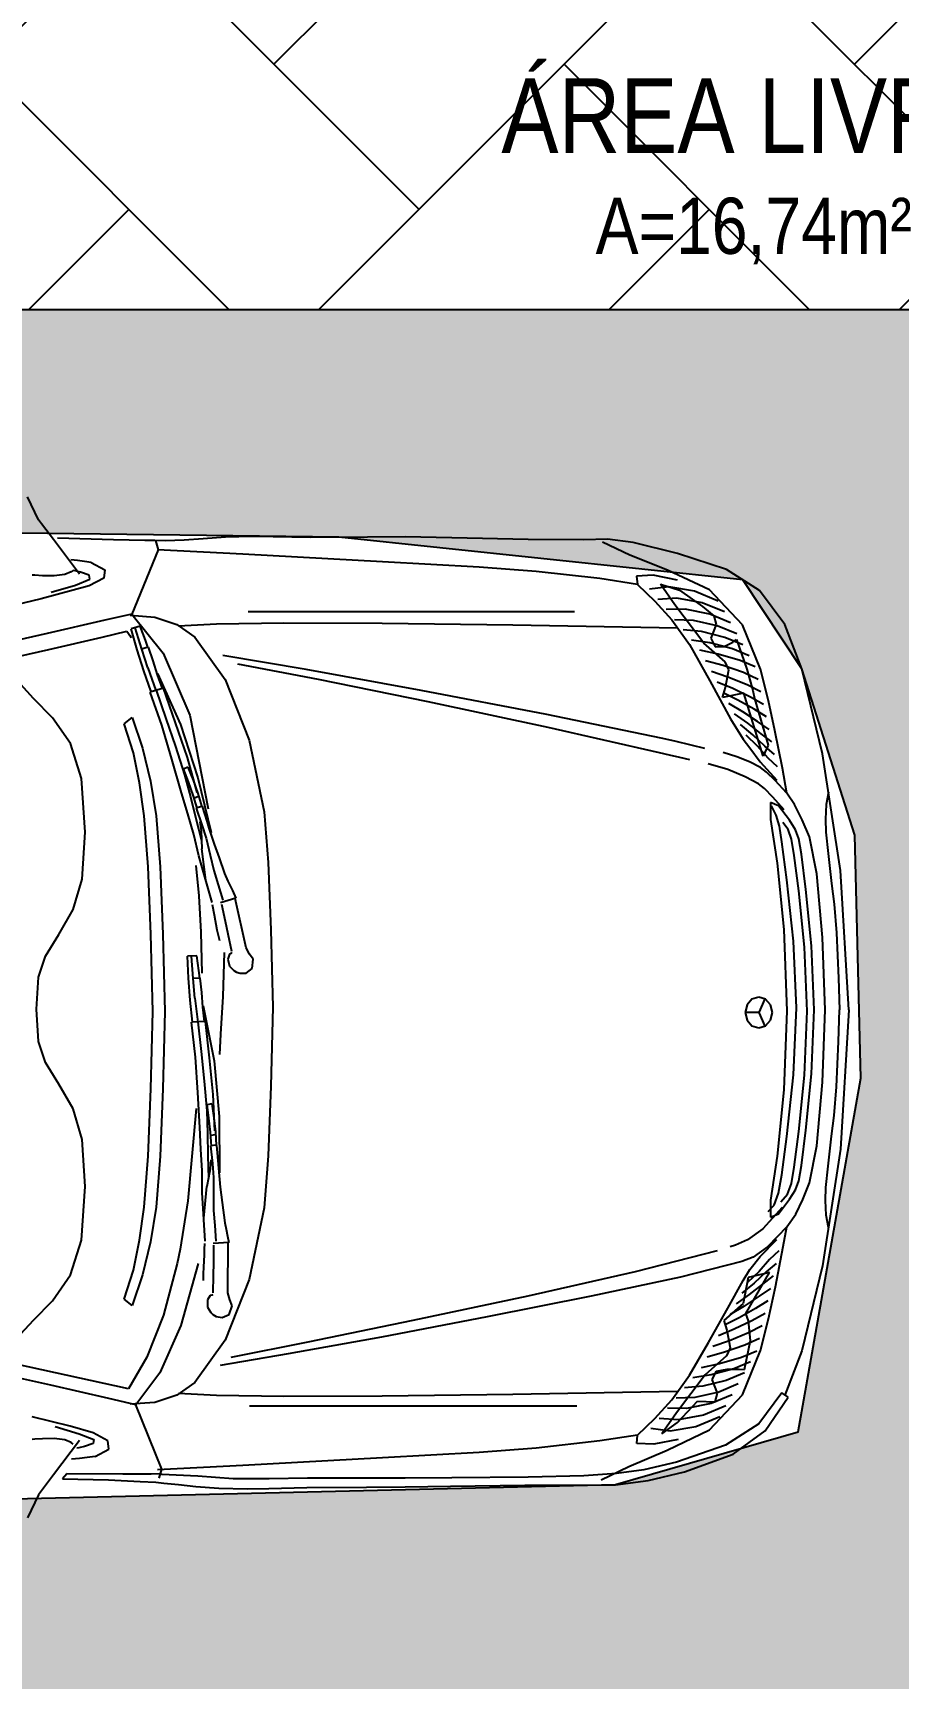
# Model space of a CAD drawing. Header units: millimetres. Extents: x -6300 to 1991, y -4770 to 4545.
# Drawn here: x -2290.1 to -2121.5, y 1721.3 to 2041.8 of the extents above; entities that cross this region are included whole.
import ezdxf
from ezdxf.enums import TextEntityAlignment as Align

# ---------------------------------------------------------------- set-up
doc = ezdxf.new("R2010")
doc.units = ezdxf.units.MM
doc.header["$LTSCALE"] = 20
doc.header["$MEASUREMENT"] = 0
doc.layers.get('0').update_dxf_attribs({"linetype": 'CONTINUOUS'})
for name, color, linetype in [('COTA', 7, 'CONTINUOUS'), ('E-txt-g', 3, 'CONTINUOUS'), ('LAYER7', 4, 'CONTINUOUS')]:
    doc.layers.add(name, color=color, linetype=linetype)
doc.layers.add('E-Txt-W', color=7, linetype='CONTINUOUS', lineweight=20)
doc.styles.add('F2', font='ARIALN.TTF')
doc.styles.add('REG60', font='romans.shx', dxfattribs={"width": 0.8, "height": 0.15})
doc.styles.add('REG80', font='romans.shx', dxfattribs={"width": 0.8, "height": 0.2})

# ---------------------------------------------------------------- blocks, each defined once
blk = doc.blocks.new('TXT-AMB75')
at = {"layer": 'E-txt-g', "style": 'REG80', "width": 0.8, "flags": 8}
blk.add_attdef('TXT', text='', height=0.2, dxfattribs=at).set_placement((0.0055, 0.2964), align=Align.CENTER)
at = {"layer": 'E-Txt-W', "style": 'REG60', "width": 0.8, "flags": 8}
blk.add_attdef('TXT', text='', height=0.15, dxfattribs=at).set_placement((0.0055, 0.0271), align=Align.CENTER)
blk = doc.blocks.new('Austin Mini dessus')
at = {"color": 8, "flags": 128}
for points in [[(1.0383, 3.8304), (1.0455, 3.8453)], [(1.0455, 3.8453), (1.0602, 3.8752)], [(1.0093, 3.792), (1.0326, 3.8229)], [(1.0326, 3.8229), (1.0383, 3.8304)], [(-0.2069, 3.765), (-0.1204, 3.7865)], [(-0.1204, 3.7865), (-0.0703, 3.7926)], [(-0.114, 3.7617), (-0.0609, 3.787)], [(-0.0703, 3.7926), (-0.0241, 3.7916)], [(-0.0241, 3.7916), (0.0842, 3.7922)], [(0.0842, 3.7922), (0.2332, 3.7952)], [(0.2332, 3.7952), (0.3237, 3.797)], [(0.3237, 3.797), (0.3971, 3.7966)], [(0.3971, 3.7966), (0.5088, 3.7962)], [(0.5088, 3.7962), (0.581, 3.797)], [(0.581, 3.797), (0.6212, 3.7976)], [(0.6212, 3.7976), (0.674, 3.7963)], [(0.674, 3.7963), (0.7177, 3.7934)], [(0.7177, 3.7934), (0.7547, 3.7905)], [(0.7547, 3.7905), (0.7913, 3.7892)], [(0.7913, 3.7892), (0.8117, 3.7899)], [(0.8107, 3.7898), (0.8054, 3.7722)], [(0.8117, 3.7899), (0.831, 3.7901)], [(0.831, 3.7901), (0.8924, 3.7915)], [(0.8924, 3.7915), (1.0016, 3.7949)], [(0.9589, 3.7245), (1.0093, 3.792)], [(-0.302, 3.7337), (-0.2069, 3.765)], [(-0.1874, 3.7324), (-0.114, 3.7617)], [(0.3684, 3.7483), (0.6405, 3.7634)], [(0.6405, 3.7634), (0.8064, 3.7721)], [(0.8054, 3.7722), (0.8566, 3.6469)], [(0.936, 3.7475), (0.949, 3.7493)], [(0.949, 3.7493), (0.9623, 3.751)], [(0.9623, 3.751), (0.9758, 3.7525)], [(-0.3667, 3.6929), (-0.302, 3.7337)], [(-0.269, 3.694), (-0.1874, 3.7324)], [(-0.2065, 3.713), (-0.1595, 3.7223)], [(-0.1595, 3.7223), (-0.127, 3.7206)], [(-0.127, 3.7206), (-0.1288, 3.7047)], [(-0.0554, 3.7158), (0.0688, 3.7297)], [(0.0688, 3.7297), (0.18, 3.7384)], [(0.18, 3.7384), (0.3684, 3.7483)], [(0.936, 3.7475), (0.9091, 3.7332)], [(0.9091, 3.7332), (0.9111, 3.717)], [(0.9383, 3.7145), (0.9395, 3.7228)], [(0.9395, 3.7228), (0.9564, 3.7282)], [(0.9564, 3.7282), (0.9673, 3.7309)], [(0.9673, 3.7309), (0.9712, 3.7316)], [(0.9712, 3.7316), (0.975, 3.7288)], [(0.975, 3.7288), (0.9869, 3.7238)], [(0.9869, 3.7238), (1.0083, 3.721)], [(1.0083, 3.721), (1.031, 3.7215)], [(1.031, 3.7215), (1.0455, 3.7223)], [(1.0455, 3.7223), (1.0506, 3.7228)], [(-0.4163, 3.6266), (-0.3667, 3.6929)], [(-0.3332, 3.6261), (-0.269, 3.694)], [(-0.2862, 3.6722), (-0.24, 3.6915)], [(-0.2108, 3.6933), (-0.2557, 3.6613)], [(-0.24, 3.6915), (-0.1897, 3.6999)], [(-0.1734, 3.7051), (-0.2108, 3.6933)], [(-0.2018, 3.6646), (-0.1734, 3.7051)], [(-0.1897, 3.6999), (-0.152, 3.6952)], [(-0.1288, 3.7047), (-0.1629, 3.672)], [(-0.1288, 3.7047), (-0.0554, 3.7158)], [(0.9111, 3.717), (0.9395, 3.7016)], [(0.9665, 3.7034), (0.9383, 3.7145)], [(0.9395, 3.7016), (1.0331, 3.6766)], [(1.0136, 3.6893), (0.9665, 3.7034)], [(-0.2983, 3.6509), (-0.2548, 3.669)], [(-0.2557, 3.6613), (-0.2776, 3.6432)], [(-0.2696, 3.6465), (-0.2217, 3.6563)], [(-0.2582, 3.5904), (-0.2018, 3.6646)], [(-0.2548, 3.669), (-0.2057, 3.6781)], [(-0.2217, 3.6563), (-0.1848, 3.6556)], [(-0.2057, 3.6781), (-0.1684, 3.6754)], [(-0.1629, 3.672), (-0.1958, 3.6357)], [(1.0331, 3.6766), (1.174, 3.6425)], [(-0.4494, 3.54), (-0.4163, 3.6266)], [(-0.3686, 3.5396), (-0.3332, 3.6261)], [(-0.3224, 3.6082), (-0.2844, 3.624)], [(-0.3103, 3.6295), (-0.2696, 3.6465)], [(-0.2844, 3.624), (-0.2378, 3.6344)], [(-0.2776, 3.6432), (-0.2819, 3.6262)], [(-0.2819, 3.6262), (-0.2717, 3.5998)], [(-0.2378, 3.6344), (-0.2012, 3.6358)], [(-0.1958, 3.6357), (-0.2299, 3.5876)], [(-0.2069, 3.6195), (0.1144, 3.6255)], [(0.6296, 3.652), (-0.0059, 3.652)], [(0.1144, 3.6255), (0.369, 3.6287)], [(0.369, 3.6287), (0.5603, 3.6292)], [(0.5603, 3.6292), (0.6914, 3.6273)], [(0.6914, 3.6273), (0.7656, 3.6231)], [(0.769, 3.6265), (0.7337, 3.6018)], [(0.8118, 3.6411), (0.769, 3.6265)], [(0.8566, 3.6469), (0.7958, 3.5707)], [(0.8596, 3.6444), (0.8118, 3.6411)], [(0.835, 3.6098), (0.8402, 3.6233)], [(0.8402, 3.6233), (0.8582, 3.6183)], [(0.8566, 3.6469), (0.909, 3.6348)], [(0.909, 3.6348), (1.0218, 3.609)], [(-0.3219, 3.5976), (-0.3417, 3.5395)], [(-0.3344, 3.5868), (-0.2992, 3.6015)], [(-0.3144, 3.5923), (-0.3219, 3.5976)], [(-0.2975, 3.5839), (-0.3144, 3.5923)], [(-0.3139, 3.579), (-0.2698, 3.5907)], [(-0.2994, 3.5535), (-0.2582, 3.5904)], [(-0.2992, 3.6015), (-0.2538, 3.6126)], [(-0.2717, 3.5998), (-0.28, 3.5832)], [(-0.2698, 3.5907), (-0.2341, 3.5963)], [(-0.2538, 3.6126), (-0.2177, 3.6161)], [(0.7337, 3.6018), (0.675, 3.5196)], [(0.8252, 3.5824), (0.8299, 3.5961)], [(0.8299, 3.5961), (0.835, 3.6098)], [(0.8372, 3.5784), (0.8502, 3.6203)], [(0.8462, 3.577), (0.8582, 3.6183)], [(0.8604, 3.6051), (0.8577, 3.6008)], [(0.8634, 3.6093), (0.8604, 3.6051)], [(0.8666, 3.6133), (0.8634, 3.6093)], [(0.9143, 3.6021), (0.8666, 3.6133)], [(1.0183, 3.578), (0.9143, 3.6021)], [(1.0218, 3.609), (1.1282, 3.5852)], [(-0.3465, 3.5655), (-0.3139, 3.579)], [(-0.3287, 3.5566), (-0.2858, 3.5689)], [(-0.28, 3.5832), (-0.2975, 3.5839)], [(-0.2858, 3.5689), (-0.2505, 3.5765)], [(-0.2299, 3.5876), (-0.2701, 3.5169)], [(0.517, 3.5386), (0.6793, 3.5662)], [(0.7958, 3.5707), (0.7435, 3.4498)], [(0.8151, 3.5556), (0.8242, 3.5824)], [(0.8252, 3.5824), (0.8372, 3.5784)], [(0.8257, 3.5419), (0.8372, 3.5784)], [(0.8334, 3.5361), (0.8462, 3.577)], [(1.12, 3.5551), (1.0183, 3.578)], [(-0.4897, 3.3744), (-0.4494, 3.54)], [(-0.3843, 3.4776), (-0.3686, 3.5396)], [(-0.3639, 3.5197), (-0.3356, 3.5327)], [(-0.3585, 3.5441), (-0.3287, 3.5566)], [(-0.3417, 3.5395), (-0.3534, 3.4979)], [(-0.3356, 3.5327), (-0.2955, 3.5465)], [(-0.3066, 3.538), (-0.2994, 3.5535)], [(-0.3001, 3.5036), (-0.3066, 3.538)], [(-0.3051, 3.524), (-0.273, 3.5351)], [(-0.2955, 3.5465), (-0.2617, 3.5558)], [(0.2925, 3.4981), (0.517, 3.5386)], [(0.4929, 3.5192), (0.6502, 3.5491)], [(0.8067, 3.5309), (0.7615, 3.4315)], [(0.7972, 3.5019), (0.8063, 3.5287)], [(0.8063, 3.5287), (0.8151, 3.5556)], [(0.8257, 3.5419), (0.8097, 3.4979)], [(0.8192, 3.4954), (0.8334, 3.5361)], [(-0.3693, 3.4953), (-0.3424, 3.5089)], [(-0.3534, 3.4979), (-0.3572, 3.4821)], [(-0.3493, 3.4851), (-0.3148, 3.5016)], [(-0.3424, 3.5089), (-0.3051, 3.524)], [(-0.3244, 3.4792), (-0.2956, 3.4936)], [(-0.3148, 3.5016), (-0.2843, 3.5144)], [(-0.2701, 3.5169), (-0.3098, 3.443)], [(-0.2946, 3.4845), (-0.3001, 3.5036)], [(0.0478, 3.4514), (0.2925, 3.4981)], [(0.2791, 3.4759), (0.4929, 3.5192)], [(0.675, 3.5196), (0.6278, 3.4015)], [(0.7718, 3.4351), (0.7952, 3.5024)], [(0.8092, 3.4984), (0.7905, 3.4435)], [(0.7952, 3.5024), (0.8192, 3.4954)], [(0.7985, 3.4305), (0.8212, 3.4949)], [(1.0484, 3.4825), (1.0731, 3.5095)], [(-0.3968, 3.4202), (-0.3843, 3.4776)], [(-0.3572, 3.4821), (-0.3836, 3.3914)], [(-0.38, 3.4466), (-0.3561, 3.4613)], [(-0.3746, 3.4709), (-0.3493, 3.4851)], [(-0.374, 3.3698), (-0.3363, 3.4925)], [(-0.3561, 3.4613), (-0.3244, 3.4792)], [(-0.3363, 3.4925), (-0.2946, 3.4845)], [(-0.3341, 3.4567), (-0.3068, 3.4729)], [(0.0453, 3.4261), (0.2791, 3.4759)], [(1.0114, 3.445), (1.0484, 3.4825)], [(-0.3854, 3.4222), (-0.363, 3.4375)], [(-0.3698, 3.4136), (-0.3437, 3.4343)], [(-0.363, 3.4375), (-0.3341, 3.4567)], [(-0.3534, 3.4119), (-0.3294, 3.4315)], [(-0.3437, 3.4343), (-0.3181, 3.4522)], [(-0.3098, 3.443), (-0.3346, 3.403)], [(-0.1749, 3.4052), (0.0478, 3.4514)], [(0.7435, 3.4498), (0.7081, 3.2674)], [(0.7615, 3.4315), (0.7277, 3.3278)], [(0.7484, 3.3675), (0.7718, 3.4351)], [(0.7905, 3.4435), (0.7715, 3.3887)], [(0.7785, 3.3642), (0.7985, 3.4305)], [(0.8558, 3.4451), (0.8359, 3.3854)], [(0.8536, 3.3763), (0.8715, 3.4329)], [(0.8715, 3.4329), (0.8558, 3.4451)], [(0.9762, 3.3945), (1.0114, 3.445)], [(-0.4112, 3.3468), (-0.3968, 3.4202)], [(-0.3908, 3.3978), (-0.3698, 3.4136)], [(-0.3767, 3.3898), (-0.3534, 3.4119)], [(-0.363, 3.3894), (-0.3407, 3.4108)], [(-0.3346, 3.403), (-0.3481, 3.3863)], [(-0.2335, 3.3912), (-0.2013, 3.399)], [(-0.2013, 3.399), (-0.1749, 3.4052)], [(-0.172, 3.3767), (0.0453, 3.4261)], [(0.6278, 3.4015), (0.5988, 3.2619)], [(-0.5243, 3.1472), (-0.4897, 3.3744)], [(-0.4015, 3.349), (-0.3836, 3.366)], [(-0.3961, 3.3734), (-0.3767, 3.3898)], [(-0.3836, 3.3914), (-0.374, 3.3698)], [(-0.3836, 3.366), (-0.363, 3.3894)], [(-0.3481, 3.3863), (-0.3679, 3.3589)], [(-0.347, 3.3593), (-0.3226, 3.369)], [(-0.3226, 3.369), (-0.2958, 3.3774)], [(-0.2599, 3.3851), (-0.2335, 3.3912)], [(-0.2307, 3.363), (-0.2112, 3.3675)], [(-0.2112, 3.3675), (-0.1915, 3.3721)], [(-0.1915, 3.3721), (-0.172, 3.3767)], [(0.7293, 3.299), (0.7484, 3.3675)], [(0.7715, 3.3887), (0.7537, 3.3335)], [(0.8359, 3.3854), (0.8202, 3.3211)], [(0.8415, 3.3179), (0.8536, 3.3763)], [(0.9547, 3.3266), (0.9762, 3.3945)], [(-0.4198, 3.2983), (-0.4112, 3.3468)], [(-0.3679, 3.3589), (-0.4003, 3.3232)], [(-0.397, 3.3226), (-0.3805, 3.3391)], [(-0.3805, 3.3391), (-0.3683, 3.348)], [(-0.3683, 3.348), (-0.347, 3.3593)], [(-0.339, 3.3298), (-0.3048, 3.3438)], [(-0.3048, 3.3438), (-0.2667, 3.355)], [(0.7472, 3.3485), (0.7374, 3.3232)], [(0.7537, 3.3335), (0.7422, 3.2911)], [(0.7462, 3.3202), (0.7557, 3.3455)], [(0.7472, 3.3485), (0.7557, 3.345)], [(0.7597, 3.2985), (0.7785, 3.3642)], [(-0.4198, 3.2983), (-0.397, 3.3226)], [(-0.3926, 3.2902), (-0.3764, 3.3069)], [(-0.3764, 3.3069), (-0.3644, 3.3161)], [(-0.3644, 3.3161), (-0.339, 3.3298)], [(0.7277, 3.3278), (0.7023, 3.2216)], [(0.7374, 3.3232), (0.728, 3.2975)], [(0.7371, 3.2944), (0.7462, 3.3202)], [(0.8202, 3.3211), (0.8092, 3.2537)], [(0.8325, 3.2537), (0.8415, 3.3179)], [(0.9474, 3.2223), (0.9547, 3.3266)], [(-0.5014, 3.3001), (-0.4965, 3.2759)], [(-0.4965, 3.2759), (-0.4951, 3.2474)], [(-0.4498, 3.2462), (-0.435, 3.2757)], [(-0.435, 3.2757), (-0.4198, 3.2983)], [(-0.4251, 3.2451), (-0.4036, 3.2735)], [(-0.415, 3.2655), (-0.3926, 3.2902)], [(-0.4036, 3.2735), (-0.3881, 3.2799)], [(-0.3992, 3.255), (-0.3897, 3.273)], [(-0.3881, 3.2799), (-0.3879, 3.2469)], [(0.7198, 3.2721), (0.7153, 3.258)], [(0.7313, 3.2686), (0.72, 3.2361)], [(0.728, 3.2975), (0.7203, 3.2716)], [(0.7208, 3.2721), (0.7313, 3.2686)], [(0.7263, 3.2915), (0.7353, 3.2885)], [(0.7293, 3.2686), (0.7371, 3.2944)], [(0.7422, 3.2911), (0.7318, 3.2485)], [(0.7478, 3.258), (0.7597, 3.2985)], [(-0.4951, 3.2474), (-0.4961, 3.222)], [(-0.4642, 3.2131), (-0.4498, 3.2462)], [(-0.4368, 3.2263), (-0.4251, 3.2451)], [(-0.4223, 3.2271), (-0.4123, 3.2411)], [(-0.4054, 3.2337), (-0.3992, 3.255)], [(-0.3879, 3.2469), (-0.4009, 3.1615)], [(0.5988, 3.2619), (0.5909, 3.1628)], [(0.7105, 3.2437), (0.7063, 3.2296)], [(0.7153, 3.258), (0.7105, 3.2437)], [(0.7318, 3.2485), (0.7208, 3.2061)], [(0.7243, 3.2421), (0.7215, 3.2248)], [(0.7361, 3.2172), (0.7478, 3.258)], [(0.8092, 3.2537), (0.8014, 3.1546)], [(0.8246, 3.1546), (0.8325, 3.2537)], [(-0.4961, 3.222), (-0.5002, 3.1805)], [(-0.4783, 3.1411), (-0.4642, 3.2131)], [(-0.4482, 3.1794), (-0.4433, 3.2092)], [(-0.4433, 3.2092), (-0.4368, 3.2263)], [(-0.4345, 3.1767), (-0.4292, 3.2081)], [(-0.4292, 3.2081), (-0.4223, 3.2271)], [(-0.4102, 3.2033), (-0.4054, 3.2337)], [(0.7063, 3.2296), (0.6964, 3.1985)], [(0.7116, 3.2101), (0.7041, 3.1774)], [(0.72, 3.2361), (0.7116, 3.2101)], [(0.721, 3.2072), (0.7203, 3.1896)], [(0.7215, 3.2248), (0.721, 3.2072)], [(0.7263, 3.1761), (0.7361, 3.2172)], [(0.9535, 3.1308), (0.9474, 3.2223)], [(-0.5002, 3.1805), (-0.5068, 3.1221)], [(-0.457, 3.1102), (-0.4482, 3.1794)], [(-0.4433, 3.1075), (-0.4345, 3.1767)], [(-0.42, 3.129), (-0.4102, 3.2033)], [(0.6964, 3.1985), (0.6864, 3.1723)], [(0.7041, 3.1774), (0.6969, 3.1476)], [(0.6998, 3.0852), (0.7263, 3.1761)], [(0.7123, 3.1286), (0.7203, 3.1896)], [(-0.5405, 2.876), (-0.5243, 3.1472)], [(-0.4897, 3.0166), (-0.4783, 3.1411)], [(-0.4009, 3.1615), (-0.4139, 3.0323)], [(0.5909, 3.1628), (0.5858, 3.0317)], [(0.6761, 3.1418), (0.6698, 3.1266)], [(0.6864, 3.1723), (0.6761, 3.1418)], [(0.6969, 3.1476), (0.6884, 3.1193)], [(0.7318, 3.1572), (0.726, 3.0977)], [(0.8014, 3.1546), (0.7962, 3.0235)], [(0.8194, 3.0235), (0.8246, 3.1546)], [(-0.5068, 3.1221), (-0.5121, 3.0818)], [(-0.4678, 3.0008), (-0.457, 3.1102)], [(-0.4326, 3.01), (-0.42, 3.129)], [(0.6698, 3.1266), (0.6607, 3.1082)], [(0.6884, 3.1193), (0.6795, 3.0899)], [(0.9712, 3.0712), (0.9535, 3.1308)], [(-0.5121, 3.0818), (-0.5164, 3.0261)], [(-0.4541, 2.9981), (-0.4433, 3.1075)], [(0.6338, 2.997), (0.6553, 3.0927)], [(0.6607, 3.1082), (0.6538, 3.0932)], [(0.6538, 3.0932), (0.6836, 3.0845)], [(0.6818, 3.0817), (0.6747, 3.0485)], [(0.6957, 3.0601), (0.6993, 3.0807)], [(0.726, 3.0977), (0.7219, 3.0275)], [(0.6747, 3.0485), (0.6693, 3.0237)], [(0.6902, 3.0313), (0.6957, 3.0601)], [(0.9991, 3.0226), (0.9712, 3.0712)], [(-0.5164, 3.0261), (-0.5207, 2.9376)], [(-0.4943, 2.876), (-0.4897, 3.0166)], [(-0.4139, 3.0323), (-0.4198, 2.8742)], [(0.5858, 3.0317), (0.5818, 2.8809)], [(0.6693, 3.0237), (0.6625, 2.9905)], [(0.6853, 3.0102), (0.6902, 3.0313)], [(0.7219, 3.0275), (0.7205, 2.9476)], [(0.7962, 3.0235), (0.7923, 2.8727)], [(0.8155, 2.8727), (0.8194, 3.0235)], [(1.0249, 2.9807), (0.9991, 3.0226)], [(-0.473, 2.876), (-0.4678, 3.0008)], [(-0.4594, 2.8733), (-0.4541, 2.9981)], [(-0.4389, 2.8801), (-0.4326, 3.01)], [(0.6202, 2.9747), (0.6273, 2.9847)], [(0.6273, 2.9847), (0.6338, 2.997)], [(0.6618, 2.9878), (0.6631, 2.986)], [(0.6631, 2.986), (0.6661, 2.9845)], [(0.6661, 2.9845), (0.6693, 2.9748)], [(0.677, 2.9877), (0.6796, 2.9022)], [(0.7277, 2.9669), (0.7297, 2.9812)], [(0.7297, 2.9812), (0.7484, 2.9804)], [(0.7369, 2.9367), (0.7402, 2.9806)], [(0.7461, 2.9374), (0.7484, 2.9804)], [(1.0386, 2.9396), (1.0249, 2.9807)], [(0.6221, 2.9567), (0.6202, 2.9747)], [(0.6341, 2.9475), (0.6221, 2.9567)], [(0.6529, 2.9495), (0.6455, 2.9473)], [(0.6577, 2.9524), (0.6529, 2.9495)], [(0.6662, 2.9608), (0.6577, 2.9524)], [(0.6693, 2.9748), (0.6662, 2.9608)], [(0.7244, 2.9379), (0.7259, 2.9524)], [(0.7259, 2.9524), (0.7277, 2.9669)], [(-0.5207, 2.9376), (-0.5227, 2.876)], [(0.6455, 2.9473), (0.6341, 2.9475)], [(0.7205, 2.9096), (0.7234, 2.9377)], [(0.7244, 2.9379), (0.7369, 2.9367)], [(0.7339, 2.8986), (0.7369, 2.9367)], [(0.7427, 2.8947), (0.7461, 2.9374)], [(1.0427, 2.877), (1.0386, 2.9396)], [(-0.3917, 2.8708), (-0.3881, 2.8859)], [(-0.3881, 2.8859), (-0.3786, 2.8967)], [(-0.3786, 2.8967), (-0.3653, 2.9008)], [(-0.3767, 2.8977), (-0.3653, 2.8708)], [(-0.3653, 2.9008), (-0.352, 2.8967)], [(-0.352, 2.8967), (-0.3425, 2.8859)], [(-0.3425, 2.8859), (-0.3389, 2.8708)], [(0.6796, 2.9022), (0.6837, 2.8284)], [(0.718, 2.8814), (0.7205, 2.9096)], [(0.7339, 2.8986), (0.7283, 2.8522)], [(0.7381, 2.8519), (0.7427, 2.8947)], [(-0.5405, 2.876), (-0.5243, 2.6047)], [(-0.5207, 2.8143), (-0.5227, 2.876)], [(-0.4897, 2.7353), (-0.4943, 2.876)], [(-0.4678, 2.7512), (-0.473, 2.876)], [(-0.4541, 2.7484), (-0.4594, 2.8733)], [(-0.4326, 2.7495), (-0.4389, 2.8801)], [(-0.4198, 2.8742), (-0.4139, 2.72)], [(-0.3881, 2.8557), (-0.3917, 2.8708)], [(-0.3786, 2.845), (-0.3881, 2.8557)], [(-0.3653, 2.8708), (-0.3767, 2.844)], [(-0.3653, 2.8708), (-0.3389, 2.8708)], [(-0.3425, 2.8557), (-0.352, 2.845)], [(-0.3389, 2.8708), (-0.3425, 2.8557)], [(0.5818, 2.8809), (0.5858, 2.7275)], [(0.7179, 2.8836), (0.6962, 2.7767)], [(0.7054, 2.7825), (0.7131, 2.8533)], [(0.7131, 2.8533), (0.7381, 2.8519)], [(0.7152, 2.8533), (0.718, 2.8814)], [(0.7277, 2.8526), (0.7218, 2.7949)], [(0.7923, 2.8727), (0.7962, 2.7218)], [(0.8194, 2.7218), (0.8155, 2.8727)], [(1.0386, 2.8145), (1.0427, 2.877)], [(-0.3653, 2.8409), (-0.3786, 2.845)], [(-0.352, 2.845), (-0.3653, 2.8409)], [(0.6837, 2.8284), (0.6857, 2.7893)], [(0.7325, 2.784), (0.7401, 2.8518)], [(-0.5164, 2.7259), (-0.5207, 2.8143)], [(0.7218, 2.7949), (0.7156, 2.7372)], [(1.0249, 2.7734), (1.0386, 2.8145)], [(0.6962, 2.7767), (0.6866, 2.668)], [(0.6979, 2.7113), (0.7054, 2.7825)], [(0.7279, 2.7148), (0.7325, 2.784)], [(0.9991, 2.7314), (1.0249, 2.7734)], [(-0.5121, 2.6701), (-0.5164, 2.7259)], [(-0.4783, 2.6109), (-0.4897, 2.7353)], [(-0.457, 2.6417), (-0.4678, 2.7512)], [(-0.4433, 2.639), (-0.4541, 2.7484)], [(-0.42, 2.6293), (-0.4326, 2.7495)], [(0.5858, 2.7275), (0.5909, 2.5917)], [(0.7156, 2.7372), (0.7107, 2.6794)], [(0.9712, 2.6829), (0.9991, 2.7314)], [(-0.4139, 2.72), (-0.4009, 2.5911)], [(0.6946, 2.6403), (0.6979, 2.7113)], [(0.701, 2.6926), (0.6971, 2.6657)], [(0.701, 2.6926), (0.7101, 2.6911)], [(0.7244, 2.6467), (0.7279, 2.7148)], [(0.7962, 2.7218), (0.8014, 2.5907)], [(0.8246, 2.5907), (0.8194, 2.7218)], [(-0.5068, 2.6299), (-0.5121, 2.6701)], [(0.6866, 2.668), (0.6857, 2.5588)], [(0.6971, 2.6657), (0.6937, 2.6386)], [(0.7033, 2.6376), (0.7063, 2.6647)], [(0.7063, 2.6647), (0.71, 2.6915)], [(0.7107, 2.6794), (0.709, 2.6356)], [(0.731, 2.6835), (0.7474, 2.5042)], [(0.9535, 2.6232), (0.9712, 2.6829)], [(-0.5002, 2.5714), (-0.5068, 2.6299)], [(-0.4482, 2.5725), (-0.457, 2.6417)], [(-0.4345, 2.5698), (-0.4433, 2.639)], [(-0.4102, 2.5543), (-0.42, 2.6293)], [(0.6937, 2.6386), (0.692, 2.6115)], [(0.6934, 2.6323), (0.7028, 2.6314)], [(0.7015, 2.6106), (0.7033, 2.6376)], [(0.709, 2.6356), (0.7085, 2.5917)], [(0.7219, 2.6045), (0.7244, 2.6467)], [(-0.5243, 2.6047), (-0.4897, 2.3776)], [(-0.4642, 2.5388), (-0.4783, 2.6109)], [(0.6903, 2.5972), (0.689, 2.5822)], [(0.6914, 2.6119), (0.6903, 2.5972)], [(0.6924, 2.6121), (0.7034, 2.6111)], [(0.7034, 2.6111), (0.6997, 2.5769)], [(0.7197, 2.5621), (0.7219, 2.6045)], [(0.9474, 2.5318), (0.9535, 2.6232)], [(-0.4961, 2.5299), (-0.5002, 2.5714)], [(-0.4433, 2.5428), (-0.4482, 2.5725)], [(-0.429, 2.5374), (-0.4345, 2.5698)], [(-0.4009, 2.5911), (-0.3879, 2.5051)], [(0.5909, 2.5917), (0.5988, 2.49)], [(0.6878, 2.5675), (0.6847, 2.5306)], [(0.689, 2.5822), (0.6878, 2.5675)], [(0.6997, 2.5769), (0.6975, 2.5497)], [(0.7026, 2.5837), (0.7038, 2.5662)], [(0.7038, 2.5662), (0.7072, 2.5489)], [(0.7085, 2.5917), (0.7072, 2.5478)], [(0.8014, 2.5907), (0.8092, 2.4916)], [(0.8325, 2.4916), (0.8246, 2.5907)], [(-0.4511, 2.5067), (-0.4642, 2.5388)], [(-0.4368, 2.5257), (-0.4433, 2.5428)], [(-0.4211, 2.5171), (-0.429, 2.5374)], [(-0.4038, 2.5192), (-0.4102, 2.5543)], [(0.6975, 2.5497), (0.6975, 2.5161)], [(0.7072, 2.5489), (0.7105, 2.5317)], [(0.7164, 2.4705), (0.7105, 2.5317)], [(0.7193, 2.5199), (0.7197, 2.5621)], [(0.9547, 2.4275), (0.9474, 2.5318)], [(-0.4965, 2.4761), (-0.4951, 2.5046)], [(-0.4951, 2.5046), (-0.4961, 2.5299)], [(-0.4377, 2.4782), (-0.4511, 2.5067)], [(-0.4251, 2.5069), (-0.4368, 2.5257)], [(-0.4036, 2.4784), (-0.4251, 2.5069)], [(-0.4082, 2.5023), (-0.4211, 2.5171)], [(-0.3951, 2.4956), (-0.4038, 2.5192)], [(-0.3879, 2.5051), (-0.3881, 2.472)], [(0.6807, 2.5008), (0.6754, 2.4613)], [(0.6847, 2.5306), (0.6807, 2.5008)], [(0.6975, 2.5161), (0.6972, 2.4854)], [(0.714, 2.4253), (0.7193, 2.5199)], [(0.7474, 2.5042), (0.7622, 2.4097)], [(-0.5014, 2.4519), (-0.4965, 2.4761)], [(-0.4198, 2.4536), (-0.4377, 2.4782)], [(-0.4106, 2.4907), (-0.373, 2.4496)], [(-0.3881, 2.472), (-0.4036, 2.4784)], [(-0.3837, 2.4832), (-0.3951, 2.4956)], [(0.5988, 2.49), (0.6278, 2.3505)], [(0.6972, 2.4854), (0.6952, 2.456)], [(0.8092, 2.4916), (0.8202, 2.4242)], [(0.8415, 2.4274), (0.8325, 2.4916)], [(-0.4198, 2.4536), (-0.3822, 2.4143)], [(-0.4126, 2.4151), (-0.4198, 2.4536)], [(-0.373, 2.4496), (-0.3435, 2.4277)], [(0.6699, 2.4354), (0.6674, 2.4227)], [(0.673, 2.4486), (0.6699, 2.4354)], [(0.6754, 2.4613), (0.673, 2.4486)], [(0.6952, 2.456), (0.6932, 2.4254)], [(-0.3975, 2.3367), (-0.4126, 2.4151)], [(-0.4043, 2.4065), (-0.3863, 2.3895)], [(-0.3677, 2.3955), (-0.4003, 2.4288)], [(-0.3822, 2.4143), (-0.3546, 2.3944)], [(-0.3435, 2.4277), (-0.32, 2.4176)], [(-0.32, 2.4176), (-0.3092, 2.4141)], [(-0.2838, 2.4064), (-0.1243, 2.3655)], [(0.6674, 2.4227), (0.6984, 2.421)], [(0.6695, 2.3245), (0.669, 2.4226)], [(0.6972, 2.4178), (0.6978, 2.3839)], [(0.715, 2.4096), (0.7145, 2.4208)], [(0.7153, 2.3984), (0.715, 2.4096)], [(0.7622, 2.4097), (0.7686, 2.3821)], [(0.8202, 2.4242), (0.8359, 2.3599)], [(0.8536, 2.369), (0.8415, 2.4274)], [(0.9762, 2.3595), (0.9547, 2.4275)], [(-0.4897, 2.3776), (-0.4494, 2.2119)], [(-0.3989, 2.3821), (-0.3794, 2.3657)], [(-0.3863, 2.3895), (-0.3657, 2.3661)], [(-0.3478, 2.3704), (-0.3677, 2.3955)], [(-0.3546, 2.3944), (-0.3323, 2.3856)], [(-0.3323, 2.3856), (-0.2128, 2.3556)], [(0.6978, 2.3839), (0.6981, 2.3586)], [(0.7156, 2.3872), (0.7153, 2.3984)], [(0.7163, 2.3745), (0.7156, 2.3872)], [(0.717, 2.3616), (0.7163, 2.3745)], [(0.7276, 2.3821), (0.761, 2.261)], [(0.7686, 2.3821), (0.7952, 2.2812)], [(-0.3935, 2.3577), (-0.3726, 2.3419)], [(-0.3864, 2.3641), (-0.3443, 2.3544)], [(-0.3402, 2.2847), (-0.3864, 2.3641)], [(-0.3794, 2.3657), (-0.3561, 2.3436)], [(-0.3726, 2.3419), (-0.3464, 2.3212)], [(-0.3657, 2.3661), (-0.3434, 2.3447)], [(-0.3561, 2.3436), (-0.3321, 2.324)], [(-0.3346, 2.3489), (-0.3478, 2.3704)], [(-0.3443, 2.3544), (-0.3348, 2.3038)], [(-0.3048, 2.2947), (-0.3346, 2.3489)], [(-0.2128, 2.3556), (-0.0386, 2.3181)], [(-0.1243, 2.3655), (0.085, 2.3182)], [(0.6278, 2.3505), (0.675, 2.2324)], [(0.6981, 2.3586), (0.6989, 2.3247)], [(0.7167, 2.349), (0.717, 2.3616)], [(0.8359, 2.3599), (0.8558, 2.3002)], [(0.8715, 2.3124), (0.8536, 2.369)], [(1.0114, 2.309), (0.9762, 2.3595)], [(-0.3843, 2.2744), (-0.3975, 2.3367)], [(-0.3881, 2.3334), (-0.3657, 2.3181)], [(-0.3827, 2.309), (-0.3589, 2.2942)], [(-0.3657, 2.3181), (-0.3368, 2.2988)], [(-0.3464, 2.3212), (-0.3209, 2.3033)], [(-0.0386, 2.3181), (0.1643, 2.2777)], [(0.085, 2.3182), (0.3093, 2.2706)], [(0.6613, 2.2997), (0.6659, 2.3111)], [(0.6659, 2.3111), (0.6695, 2.3245)], [(0.6989, 2.3218), (0.7006, 2.3204)], [(0.7006, 2.3204), (0.7038, 2.3197)], [(0.7038, 2.3197), (0.7091, 2.3109)], [(0.7091, 2.3109), (0.7093, 2.2966)], [(0.8558, 2.3002), (0.8715, 2.3124)], [(1.0484, 2.2716), (1.0114, 2.309)], [(-0.3774, 2.2846), (-0.352, 2.2704)], [(-0.3589, 2.2942), (-0.3272, 2.2763)], [(-0.3449, 2.2704), (-0.3402, 2.2847)], [(-0.3368, 2.2988), (-0.3096, 2.2826)], [(-0.3348, 2.3038), (-0.2973, 2.271)], [(-0.3272, 2.2763), (-0.2983, 2.2619)], [(-0.2675, 2.228), (-0.3048, 2.2947)], [(0.1643, 2.2777), (0.3699, 2.2387)], [(0.6672, 2.2826), (0.6613, 2.2997)], [(0.6809, 2.2764), (0.6672, 2.2826)], [(0.6921, 2.2787), (0.6809, 2.2764)], [(0.6988, 2.2826), (0.6921, 2.2787)], [(0.7029, 2.2864), (0.6988, 2.2826)], [(0.7093, 2.2966), (0.7029, 2.2864)], [(0.7952, 2.2812), (0.8271, 2.1996)], [(-0.3686, 2.2124), (-0.3843, 2.2744)], [(-0.372, 2.2602), (-0.3452, 2.2466)], [(-0.352, 2.2704), (-0.3175, 2.2539)], [(-0.3489, 2.2319), (-0.3449, 2.2704)], [(-0.3452, 2.2466), (-0.3079, 2.2315)], [(-0.3175, 2.2539), (-0.287, 2.2412)], [(-0.3028, 2.2519), (-0.3094, 2.2175)], [(-0.2973, 2.271), (-0.3028, 2.2519)], [(0.3093, 2.2706), (0.5139, 2.2288)], [(0.761, 2.261), (0.8021, 2.1691)], [(0.8634, 2.1376), (1.3706, 2.2486)], [(1.0731, 2.2446), (1.0484, 2.2716)], [(-0.4494, 2.2119), (-0.4163, 2.1254)], [(-0.3332, 2.1259), (-0.3686, 2.2124)], [(-0.3666, 2.2358), (-0.3383, 2.2228)], [(-0.3612, 2.2114), (-0.3315, 2.199)], [(-0.3375, 2.1754), (-0.3489, 2.2319)], [(-0.3383, 2.2228), (-0.2982, 2.209)], [(-0.3094, 2.2175), (-0.3021, 2.202)], [(-0.3079, 2.2315), (-0.2757, 2.2204)], [(-0.2299, 2.1644), (-0.2675, 2.228)], [(0.3699, 2.2387), (0.552, 2.2057)], [(0.5139, 2.2288), (0.6638, 2.199)], [(0.675, 2.2324), (0.7337, 2.1502)], [(-0.3492, 2.1901), (-0.3167, 2.1765)], [(-0.3315, 2.199), (-0.2886, 2.1866)], [(-0.3021, 2.202), (-0.261, 2.1651)], [(-0.2982, 2.209), (-0.2645, 2.1997)], [(-0.2886, 2.1866), (-0.2532, 2.179)], [(0.552, 2.2057), (0.6848, 2.1831)], [(0.8271, 2.1996), (0.8634, 2.1376)], [(-0.3267, 2.1761), (-0.3375, 2.1754)], [(-0.3372, 2.1687), (-0.3019, 2.154)], [(-0.3036, 2.1762), (-0.3267, 2.1761)], [(-0.3251, 2.1474), (-0.2871, 2.1315)], [(-0.3167, 2.1765), (-0.2725, 2.1648)], [(-0.2827, 2.1724), (-0.3036, 2.1762)], [(-0.3019, 2.154), (-0.2565, 2.1429)], [(-0.2847, 2.1294), (-0.2744, 2.1557)], [(-0.2744, 2.1557), (-0.2827, 2.1724)], [(-0.2725, 2.1648), (-0.2368, 2.1592)], [(-0.261, 2.1651), (-0.2046, 2.0909)], [(-0.1958, 2.1163), (-0.2299, 2.1644)], [(0.7337, 2.1502), (0.769, 2.1254)], [(0.8021, 2.1691), (0.849, 2.1068)], [(1.0142, 2.1447), (1.1207, 2.1686)], [(-0.4226, 2.1216), (-0.4101, 2.1302)], [(-0.3778, 2.0561), (-0.4226, 2.1216)], [(-0.4101, 2.1302), (-0.3656, 2.0699)], [(-0.269, 2.0579), (-0.3332, 2.1259)], [(-0.3131, 2.126), (-0.2723, 2.109)], [(-0.2871, 2.1315), (-0.2405, 2.1211)], [(-0.2803, 2.1124), (-0.2847, 2.1294)], [(-0.2565, 2.1429), (-0.2204, 2.1395)], [(-0.2405, 2.1211), (-0.204, 2.1197)], [(-0.2069, 2.1325), (0.1144, 2.1265)], [(-0.1629, 2.08), (-0.1958, 2.1163)], [(0.1144, 2.1265), (0.369, 2.1233)], [(0.369, 2.1233), (0.5603, 2.1227)], [(0.5603, 2.1227), (0.6914, 2.1247)], [(0.6914, 2.1247), (0.7656, 2.1289)], [(0.769, 2.1254), (0.8118, 2.1109)], [(0.849, 2.1068), (0.9014, 2.1189)], [(0.9014, 2.1189), (1.0142, 2.1447)], [(-0.301, 2.1047), (-0.2575, 2.0865)], [(-0.289, 2.0833), (-0.2428, 2.064)], [(-0.2456, 2.1137), (-0.2803, 2.1124)], [(-0.2723, 2.109), (-0.2245, 2.0993)], [(-0.2575, 2.0865), (-0.2084, 2.0774)], [(-0.2071, 2.072), (-0.2456, 2.1137)], [(-0.2245, 2.0993), (-0.1876, 2.0999)], [(-0.2046, 2.0909), (-0.1762, 2.0504)], [(0.6276, 2.1045), (-0.0104, 2.1045)], [(0.7979, 1.9816), (0.849, 2.1068)], [(0.8118, 2.1109), (0.8596, 2.1076)], [(0.9769, 2.0648), (1.0511, 2.0835)], [(-0.3153, 2.0107), (-0.3778, 2.0561)], [(-0.3656, 2.0699), (-0.3005, 2.0279)], [(-0.1866, 2.0184), (-0.269, 2.0579)], [(-0.2428, 2.064), (-0.1924, 2.0556)], [(-0.2084, 2.0774), (-0.1711, 2.0801)], [(-0.1762, 2.0504), (-0.2071, 2.072)], [(-0.1924, 2.0556), (-0.1547, 2.0604)], [(-0.1288, 2.0473), (-0.1629, 2.08)], [(0.9036, 2.0367), (0.932, 2.0521)], [(0.932, 2.0521), (0.9769, 2.0648)], [(1.006, 2.0645), (0.959, 2.0503)], [(-0.3005, 2.0279), (-0.2047, 1.9948)], [(-0.2082, 2.0394), (-0.1605, 2.0298)], [(-0.1605, 2.0298), (-0.1273, 2.0313)], [(-0.1288, 2.0473), (-0.0554, 2.0362)], [(-0.1273, 2.0313), (-0.1288, 2.0473)], [(-0.0554, 2.0362), (0.0688, 2.0223)], [(0.0688, 2.0223), (0.18, 2.0136)], [(0.9015, 2.0205), (0.9036, 2.0367)], [(0.9284, 2.0063), (0.9015, 2.0205)], [(0.959, 2.0503), (0.9308, 2.0393)], [(0.9308, 2.0393), (0.932, 2.031)], [(0.932, 2.031), (0.9488, 2.0255)], [(0.9488, 2.0255), (0.9598, 2.0229)], [(0.9589, 2.0374), (1.0093, 1.97)], [(0.9598, 2.0229), (0.9637, 2.0221)], [(0.9712, 2.0303), (0.975, 2.0331)], [(0.975, 2.0331), (0.9869, 2.0382)], [(0.9869, 2.0382), (1.0083, 2.0409)], [(1.0083, 2.0409), (1.031, 2.0405)], [(1.031, 2.0405), (1.0455, 2.0396)], [(1.0455, 2.0396), (1.0506, 2.0392)], [(-0.2203, 1.9763), (-0.3153, 2.0107)], [(-0.2047, 1.9948), (-0.141, 1.9797)], [(-0.1118, 1.9868), (-0.1866, 2.0184)], [(-0.0578, 1.9603), (-0.1118, 1.9868)], [(0.18, 2.0136), (0.3684, 2.0036)], [(0.3684, 2.0036), (0.6405, 1.9886)], [(0.6405, 1.9886), (0.8064, 1.9798)], [(0.9284, 2.0063), (0.9435, 2.0041)], [(0.9435, 2.0041), (0.9588, 2.0023)], [(0.9588, 2.0023), (0.9744, 2.0007)], [(-0.1499, 1.9594), (-0.2203, 1.9763)], [(-0.0857, 1.9511), (-0.1499, 1.9594)], [(-0.141, 1.9797), (-0.088, 1.9728)], [(-0.088, 1.9728), (-0.0243, 1.9685)], [(-0.0243, 1.9685), (0.084, 1.9658)], [(0.084, 1.9658), (0.2331, 1.9643)], [(0.2331, 1.9643), (0.3237, 1.9638)], [(0.3237, 1.9638), (0.3991, 1.9639)], [(0.3991, 1.9639), (0.5144, 1.9637)], [(0.5144, 1.9637), (0.5887, 1.9626)], [(0.5887, 1.9626), (0.6591, 1.9627)], [(0.6591, 1.9627), (0.7278, 1.9679)], [(0.7278, 1.9679), (0.7981, 1.971)], [(0.8101, 1.9559), (0.7946, 1.9543)], [(0.8032, 1.9639), (0.7979, 1.9816)], [(0.7981, 1.971), (0.7996, 1.9716)], [(0.7996, 1.9716), (0.8012, 1.972)], [(0.8012, 1.972), (0.803, 1.9721)], [(0.803, 1.9721), (0.8187, 1.9717)], [(0.8406, 1.9574), (0.8101, 1.9559)], [(0.8187, 1.9717), (0.8745, 1.9713)], [(0.902, 1.9603), (0.8406, 1.9574)], [(0.8745, 1.9713), (0.9836, 1.9722)], [(0.9918, 1.9626), (0.902, 1.9603)], [(0.9836, 1.9722), (0.9918, 1.9626)], [(1.0093, 1.97), (1.0326, 1.939)], [(-0.0153, 1.9503), (-0.0857, 1.9511)], [(0.0907, 1.9502), (-0.0153, 1.9503)], [(0.2354, 1.9481), (0.0907, 1.9502)], [(0.3237, 1.9468), (0.2354, 1.9481)], [(0.3994, 1.9465), (0.3237, 1.9468)], [(0.5154, 1.9455), (0.3994, 1.9465)], [(0.5899, 1.9439), (0.5154, 1.9455)], [(0.6316, 1.9433), (0.5899, 1.9439)], [(0.6869, 1.9446), (0.6316, 1.9433)], [(0.7321, 1.9476), (0.6869, 1.9446)], [(0.7655, 1.9512), (0.7321, 1.9476)], [(0.7946, 1.9543), (0.7655, 1.9512)], [(1.0326, 1.939), (1.0383, 1.9315)], [(1.0383, 1.9315), (1.0455, 1.9166)], [(1.0455, 1.9166), (1.0602, 1.8867)]]:
    blk.add_lwpolyline(points, dxfattribs=at)

msp = doc.modelspace()

# ---------------------------------------------------------------- hatches: boundary and pattern name
h = msp.add_hatch()
h.set_pattern_fill('AR-HBONE', color=8, scale=10, style=0)
h.set_pattern_definition([(45, (-152262.946, -8882.107), (4e-15, 56.568542), [120, -40]), (135, (-152234.66, -8853.822), (4e-15, 56.568542), [120, -40])])
edge = h.paths.add_edge_path(flags=16)
edge.add_line((-1622.107, 2103.315), (-1622.107, 2410.378))
edge.add_arc((-1678.56, 2410.378), 56.454, 0, 90)
edge.add_line((-1678.56, 2466.832), (-2513.254, 2466.833))
edge.add_arc((-2513.254, 2410.379), 56.454, 90, 180)
edge.add_line((-2569.708, 2410.379), (-2569.708, 2103.316))
edge.add_arc((-2513.254, 2103.316), 56.454, 180, 270)
edge.add_line((-2513.254, 2046.862), (-1678.56, 2046.861))
edge.add_arc((-1678.56, 2103.315), 56.454, 270, 360)
h.paths.add_polyline_path([(-2059.577, 2017.316), (-2059.577, 2021.049), (-2061.005, 2020.765), (-2062.216, 2019.956)], flags=24)
h.paths.add_polyline_path([(-2059.577, 2017.316), (-2062.216, 2019.956), (-2063.025, 2018.745), (-2063.309, 2017.316)], flags=24)
h.paths.add_polyline_path([(-2059.577, 2017.316), (-2055.844, 2017.316), (-2056.129, 2015.888), (-2056.938, 2014.677)], flags=8)
h.paths.add_polyline_path([(-2059.577, 2017.316), (-2056.938, 2014.677), (-2058.149, 2013.868), (-2059.577, 2013.584)], flags=24)
edge = h.paths.add_edge_path(flags=16)
edge.add_line((-2059.577, 2009.851), (-2059.577, 2024.781))
edge = h.paths.add_edge_path(flags=16)
edge.add_arc((-2059.577, 2017.316), 3.732, 0, 360)
edge = h.paths.add_edge_path(flags=16)
edge.add_line((-2067.042, 2017.316), (-2031.93, 2017.316))
h.paths.add_polyline_path([(-2056.61, 2016.427), (-2021.61, 2016.427), (-2021.61, 2034.456), (-2056.61, 2034.456)], flags=24)
h.paths.add_polyline_path([(-2203.412, 2013.769), (-2095.827, 2013.769), (-2095.827, 2041.323), (-2203.412, 2041.323)], flags=24)
h.paths.add_polyline_path([(-2183.726, 1993.285), (-2115.513, 1993.285), (-2115.513, 2013), (-2183.726, 2013)], flags=24)
edge = h.paths.add_edge_path()
edge.add_line((-2605.132, 2512.092), (-2604.928, 1987.893))
edge.add_line((-2604.928, 1987.893), (-1672.544, 1987.862))
edge.add_line((-1672.544, 1987.862), (-1625.368, 1998.178))
edge.add_line((-1625.368, 1998.178), (-1580.967, 2021.672))
edge.add_line((-1580.967, 2021.672), (-1547.63, 2054.921))
edge.add_line((-1547.63, 2054.921), (-1534.837, 2076.351))
edge.add_line((-1534.837, 2076.351), (-1516.359, 2128.252))
edge.add_line((-1516.359, 2128.252), (-1513.283, 2162.092))
edge.add_line((-1513.283, 2162.092), (-1513.283, 2512.092))
edge.add_line((-1513.283, 2512.092), (-2605.132, 2511.667))
h.paths.add_polyline_path([(-1526.934, 2249.209), (-1526.934, 2427.109), (-1554.155, 2427.109), (-1554.155, 2249.209)], flags=24)
h.paths.add_polyline_path([(-1874.866, 2489.229), (-1874.866, 2489.7), (-1875.158, 2489.7), (-1875.158, 2489.229)], flags=24)
h.paths.add_polyline_path([(-1922.461, 2496.727), (-1922.461, 2497.198), (-1922.752, 2497.198), (-1922.752, 2496.727)], flags=24)
h.paths.add_polyline_path([(-2472.686, 2017.212), (-2472.686, 2017.505), (-2472.978, 2017.505), (-2472.978, 2017.212)], flags=24)
h.paths.add_polyline_path([(-2056.091, 1997.959), (-1945.069, 1997.959), (-1945.069, 2017.832), (-2056.091, 2017.832)], flags=24)
at = {"layer": 'COTA', "linetype": 'Continuous'}
h = msp.add_hatch(dxfattribs=at)
h.set_pattern_fill('PATIO3', color=8, scale=60, style=0, pattern_type=2)
h.set_pattern_definition([(243.4349, (-158282.17, -2256.25), (60.0000786, 59.9999495), [20.1246, -114.03948]), (153.4349, (-158270.17, -2262.25), (59.9999495, -60.0000786), [13.41642, -120.74766]), (153.4349, (-158255.17, -2262.25), (59.9999495, -60.0000786), [13.41642, -120.74766]), (243.4349, (-158267.17, -2256.25), (60.0000786, 59.9999495), [6.70818, -127.4559]), (153.4349, (-158240.17, -2262.25), (59.9999495, -60.0000786), [13.41642, -120.74766]), (243.4349, (-158252.17, -2256.25), (60.0000786, 59.9999495), [13.41642, -120.74766]), (158.1986, (-158234.171, -2257.45), (-180.0000164, 59.9999946), [3.23112, -319.87878]), (243.4349, (-158237.17, -2256.25), (60.0000786, 59.9999495), [6.70818, -127.4559]), (154.9831, (-158234.171, -2272.4496), (-779.99997481, 360.000110015), [9.93174, -983.24496]), (63.4349, (-158252.17, -2286.25), (-60.0000786, -59.9999495), [20.1246, -114.03948]), (153.4349, (-158246.17, -2274.25), (59.9999495, -60.0000786), [13.41642, -120.74766]), (63.4349, (-158267.17, -2286.25), (-60.0000786, -59.9999495), [6.70818, -127.4559]), (153.4349, (-158261.17, -2274.25), (59.9999495, -60.0000786), [13.41642, -120.74766]), (153.4349, (-158276.17, -2274.25), (59.9999495, -60.0000786), [13.41642, -120.74766]), (63.4349, (-158282.17, -2286.25), (-60.0000786, -59.9999495), [20.1246, -114.03948]), (63.4349, (-158243.17, -2298.25), (-60.0000786, -59.9999495), [20.1246, -114.03948]), (153.4349, (-158237.17, -2286.25), (59.9999495, -60.0000786), [13.41642, -120.74766]), (153.4349, (-158252.17, -2286.25), (59.9999495, -60.0000786), [13.41642, -120.74766]), (63.4349, (-158273.17, -2298.25), (-60.0000786, -59.9999495), [13.41642, -120.74766]), (153.4349, (-158267.17, -2286.25), (59.9999495, -60.0000786), [13.41642, -120.74766]), (153.4349, (-158282.17, -2286.25), (59.9999495, -60.0000786), [13.41642, -120.74766]), (63.4349, (-158294.17, -2310.25), (-60.0000786, -59.9999495), [20.1246, -114.03948]), (153.4349, (-158234.17, -2295.25), (59.9999495, -60.0000786), [6.70818, -127.4559]), (153.4349, (-158243.17, -2298.25), (59.9999495, -60.0000786), [13.41642, -120.74766]), (153.4349, (-158258.17, -2298.25), (59.9999495, -60.0000786), [13.41642, -120.74766]), (153.4349, (-158273.17, -2298.25), (59.9999495, -60.0000786), [13.41642, -120.74766]), (153.4349, (-158288.17, -2298.25), (59.9999495, -60.0000786), [6.70818, -127.4559]), (153.4349, (-158234.17, -2310.25), (59.9999495, -60.0000786), [13.41642, -120.74766]), (63.4349, (-158252.17, -2316.25), (-60.0000786, -59.9999495), [13.41642, -120.74766]), (153.4349, (-158249.17, -2310.25), (59.9999495, -60.0000786), [13.41642, -120.74766]), (243.4349, (-158276.17, -2304.25), (60.0000786, 59.9999495), [13.41642, -120.74766]), (153.4349, (-158264.17, -2310.25), (59.9999495, -60.0000786), [13.41642, -120.74766]), (153.4349, (-158279.17, -2310.25), (59.9999495, -60.0000786), [13.41642, -120.74766]), (154.9831, (-158285.171, -2262.2496), (-779.99997481, 360.000110015), [9.93174, -983.24496]), (158.1986, (-158291.171, -2274.25), (-180.0000164, 59.9999946), [3.23112, -319.87878]), (243.4349, (-158255.17, -2292.25), (60.0000786, 59.9999495), [20.1246, -114.03948]), (63.4349, (-158261.17, -2274.25), (-60.0000786, -59.9999495), [6.70818, -127.4559])])
h.paths.add_polyline_path([(-2684.708, 1102.092), (-2569.31, 1101.985), (-2569.708, 1102.092), (-2569.718, 1677.02), (-1149.708, 1677.02), (-1149.708, 1792.092), (-1149.708, 2162.092), (-1513.283, 2162.092), (-1516.936, 2122.092), (-1527.283, 2085.775), (-1547.63, 2054.921), (-1580.967, 2021.672), (-1616.68, 2001.062), (-1653.909, 1990.062), (-1676.688, 1987.862), (-2684.708, 1987.862)])
h.paths.add_polyline_path([(-1778.299, 1778.429), (-1730.365, 1750.841), (-1492.577, 1756.207), (-1372.476, 1759.002), (-1336.859, 1769.308), (-1324.644, 1838.184), (-1325.813, 1885.485), (-1336.112, 1917.891), (-1347.614, 1935.217), (-1426.348, 1943.526), (-1653.57, 1946.435), (-1719.591, 1942.887), (-1781.491, 1928.754), (-1785.903, 1894.964), (-1785.833, 1795.787), (-1781.029, 1779.006)], flags=16)
h.paths.add_polyline_path([(-2014.328, 1810.448), (-2014.328, 1814.18), (-2015.756, 1813.896), (-2016.967, 1813.087)], flags=24)
h.paths.add_polyline_path([(-2014.328, 1810.448), (-2016.967, 1813.087), (-2017.776, 1811.876), (-2018.061, 1810.448)], flags=24)
h.paths.add_polyline_path([(-2014.328, 1810.448), (-2010.596, 1810.448), (-2010.88, 1809.019), (-2011.689, 1807.809)], flags=24)
h.paths.add_polyline_path([(-2014.328, 1810.448), (-2011.689, 1807.809), (-2012.9, 1806.999), (-2014.328, 1806.715)], flags=24)
edge = h.paths.add_edge_path(flags=16)
edge.add_line((-2014.328, 1802.983), (-2014.328, 1817.913))
edge = h.paths.add_edge_path(flags=16)
edge.add_arc((-2014.328, 1810.448), 3.732, 0, 360)
edge = h.paths.add_edge_path(flags=16)
edge.add_line((-2021.793, 1810.448), (-1986.681, 1810.448))
h.paths.add_polyline_path([(-2011.361, 1809.559), (-1979.24, 1809.559), (-1979.24, 1827.587), (-2011.361, 1827.587)], flags=24)
h.paths.add_polyline_path([(-2048.842, 1847.862), (-1941.943, 1847.862), (-1941.943, 1870.493), (-2048.842, 1870.493)], flags=24)
h.paths.add_polyline_path([(-2029.499, 1826.797), (-1961.286, 1826.797), (-1961.286, 1846.512), (-2029.499, 1846.512)], flags=24)
h.paths.add_polyline_path([(-2582.402, 1778.433), (-2534.468, 1750.844), (-2296.68, 1756.211), (-2176.579, 1759.005), (-2140.962, 1769.311), (-2128.748, 1838.187), (-2129.916, 1885.488), (-2140.215, 1917.894), (-2151.717, 1935.22), (-2230.452, 1943.529), (-2457.673, 1946.438), (-2523.695, 1942.891), (-2585.594, 1928.758), (-2590.007, 1894.967), (-2589.936, 1795.79), (-2585.132, 1779.009)], flags=16)
h.paths.add_polyline_path([(-2661.5, 1826.498), (-2621.471, 1826.498), (-2621.471, 1807.031), (-2661.5, 1807.031)], flags=16)
h.paths.add_polyline_path([(-2681.202, 1624.916), (-2681.202, 1924.916), (-2684.202, 1924.916), (-2684.202, 1624.916)], flags=16)
h.paths.add_polyline_path([(-2681.202, 1174.551), (-2681.202, 1524.916), (-2684.202, 1524.916), (-2684.202, 1174.551)], flags=16)
h.paths.add_polyline_path([(-2661.5, 1410.113), (-2621.471, 1410.113), (-2621.471, 1390.647), (-2661.5, 1390.647)], flags=16)
h.paths.add_polyline_path([(-2039.604, 1766.94), (-1931.699, 1766.94), (-1931.699, 1787.383), (-2039.604, 1787.383)], flags=24)
h.paths.add_polyline_path([(-2052.038, 1783.721), (-1906.714, 1783.721), (-1906.714, 1800.043), (-2052.038, 1800.043)], flags=24)
h.paths.add_polyline_path([(-1904.932, 1708.452), (-1904.351, 1708.452), (-1904.351, 1708.754), (-1904.932, 1708.754)], flags=24)
h.paths.add_polyline_path([(-1853.634, 1832.344), (-1853.634, 1832.924), (-1853.936, 1832.924), (-1853.936, 1832.344)], flags=24)
h.paths.add_polyline_path([(-2244.992, 1708.452), (-2244.411, 1708.452), (-2244.411, 1708.754), (-2244.992, 1708.754)], flags=24)
h.paths.add_polyline_path([(-2059.95, 1708.452), (-2059.462, 1708.452), (-2059.462, 1708.754), (-2059.95, 1708.754)], flags=24)
h.paths.add_polyline_path([(-1749.82, 1708.452), (-1749.332, 1708.452), (-1749.332, 1708.754), (-1749.82, 1708.754)], flags=24)
h.paths.add_polyline_path([(-1597.42, 1708.452), (-1596.839, 1708.452), (-1596.839, 1708.754), (-1597.42, 1708.754)], flags=24)
h.paths.add_polyline_path([(-1444.927, 1708.452), (-1444.438, 1708.452), (-1444.438, 1708.754), (-1444.927, 1708.754)], flags=24)
h.paths.add_polyline_path([(-1292.485, 1708.452), (-1291.904, 1708.452), (-1291.904, 1708.754), (-1292.485, 1708.754)], flags=24)
h.paths.add_polyline_path([(-1203.184, 1734.297), (-1203.184, 1734.877), (-1203.486, 1734.877), (-1203.486, 1734.297)], flags=24)
h.paths.add_polyline_path([(-2645.009, 1708.452), (-2644.428, 1708.452), (-2644.428, 1708.754), (-2645.009, 1708.754)], flags=24)
h.paths.add_polyline_path([(-2520.014, 1708.452), (-2519.433, 1708.452), (-2519.433, 1708.754), (-2520.014, 1708.754)], flags=24)
h.paths.add_polyline_path([(-2444.963, 1708.452), (-2444.474, 1708.452), (-2444.474, 1708.754), (-2444.963, 1708.754)], flags=24)
h.paths.add_polyline_path([(-1163.562, 2085.822), (-1163.002, 2085.822), (-1163.002, 2086.113), (-1163.562, 2086.113)], flags=24)
h.paths.add_polyline_path([(-1280.185, 2085.822), (-1279.714, 2085.822), (-1279.714, 2086.113), (-1280.185, 2086.113)], flags=24)
h.paths.add_polyline_path([(-1389.402, 2085.822), (-1388.841, 2085.822), (-1388.841, 2086.113), (-1389.402, 2086.113)], flags=24)
h.paths.add_polyline_path([(-1498.518, 2085.822), (-1498.047, 2085.822), (-1498.047, 2086.113), (-1498.518, 2086.113)], flags=24)
h.paths.add_polyline_path([(-1275.216, 2120.576), (-1097.316, 2120.576), (-1097.316, 2147.797), (-1275.216, 2147.797)], flags=9)
h.paths.add_polyline_path([(-2587.139, 1389.302), (-2587.139, 1389.883), (-2587.441, 1389.883), (-2587.441, 1389.302)], flags=24)

# ---------------------------------------------------------------- linework, layer by layer
at = {"color": 8}
msp.add_lwpolyline([(-2605.132, 2512.092), (-2604.928, 1987.893), (-1672.544, 1987.862), (-1625.368, 1998.178), (-1580.967, 2021.672), (-1547.63, 2054.921), (-1534.837, 2076.351), (-1516.359, 2128.252), (-1513.283, 2162.092), (-1513.283, 2512.092), (-2605.132, 2511.667)], dxfattribs=at)
at = {"color": 8, "elevation": 262.618}
msp.add_lwpolyline([(-2582.402, 1778.433), (-2534.468, 1750.844), (-2296.68, 1756.211), (-2176.579, 1759.005), (-2140.962, 1769.311), (-2128.748, 1838.187), (-2129.916, 1885.488), (-2140.215, 1917.894), (-2151.717, 1935.22), (-2230.452, 1943.529), (-2457.673, 1946.438), (-2523.695, 1942.891), (-2585.594, 1928.758), (-2590.007, 1894.967), (-2589.936, 1795.79), (-2585.132, 1779.009), (-2582.402, 1778.433)], dxfattribs=at)
at = {"layer": 'COTA', "color": 8, "linetype": 'Continuous'}
msp.add_lwpolyline([(-2684.708, 1102.092), (-2569.31, 1101.985), (-2569.708, 1102.092), (-2569.718, 1677.02), (-1149.708, 1677.02), (-1149.708, 1792.092), (-1149.708, 2162.092), (-1513.283, 2162.092), (-1516.936, 2122.092), (-1527.283, 2085.775), (-1547.63, 2054.921), (-1580.967, 2021.672), (-1616.68, 2001.062), (-1653.909, 1990.062), (-1676.688, 1987.862), (-2684.708, 1987.862), (-2684.708, 1102.092)], dxfattribs=at)
at = {"layer": 'LAYER7', "color": 8, "linetype": 'Continuous'}
msp.add_line((-1672.544, 1987.862), (-2605.132, 1987.862), dxfattribs=at)

# ---------------------------------------------------------------- block references
at = {"color": 8}
ref = msp.add_blockref('TXT-AMB75', (-2150.018, 1996.761), dxfattribs=dict(at, xscale=72.9, yscale=72.9, zscale=72.9))
ref.add_attrib('TXT', 'ÁREA LIVRE', dxfattribs={"layer": 'E-txt-g', "color": 2, "height": 14.58, "style": 'F2'}).set_placement((-2149.619, 2018.371), align=Align.CENTER)
ref.add_attrib('TXT', 'A=16,74m²', dxfattribs={"layer": 'E-Txt-W', "height": 10.935, "style": 'F2'}).set_placement((-2149.619, 1998.734), align=Align.CENTER)
at = {"color": 8, "xscale": -100, "yscale": 100, "zscale": 100}
msp.add_blockref('Austin Mini dessus', (-2185.154, 1563.891, 262.618), dxfattribs=at)

doc.saveas('drawing.dxf')
